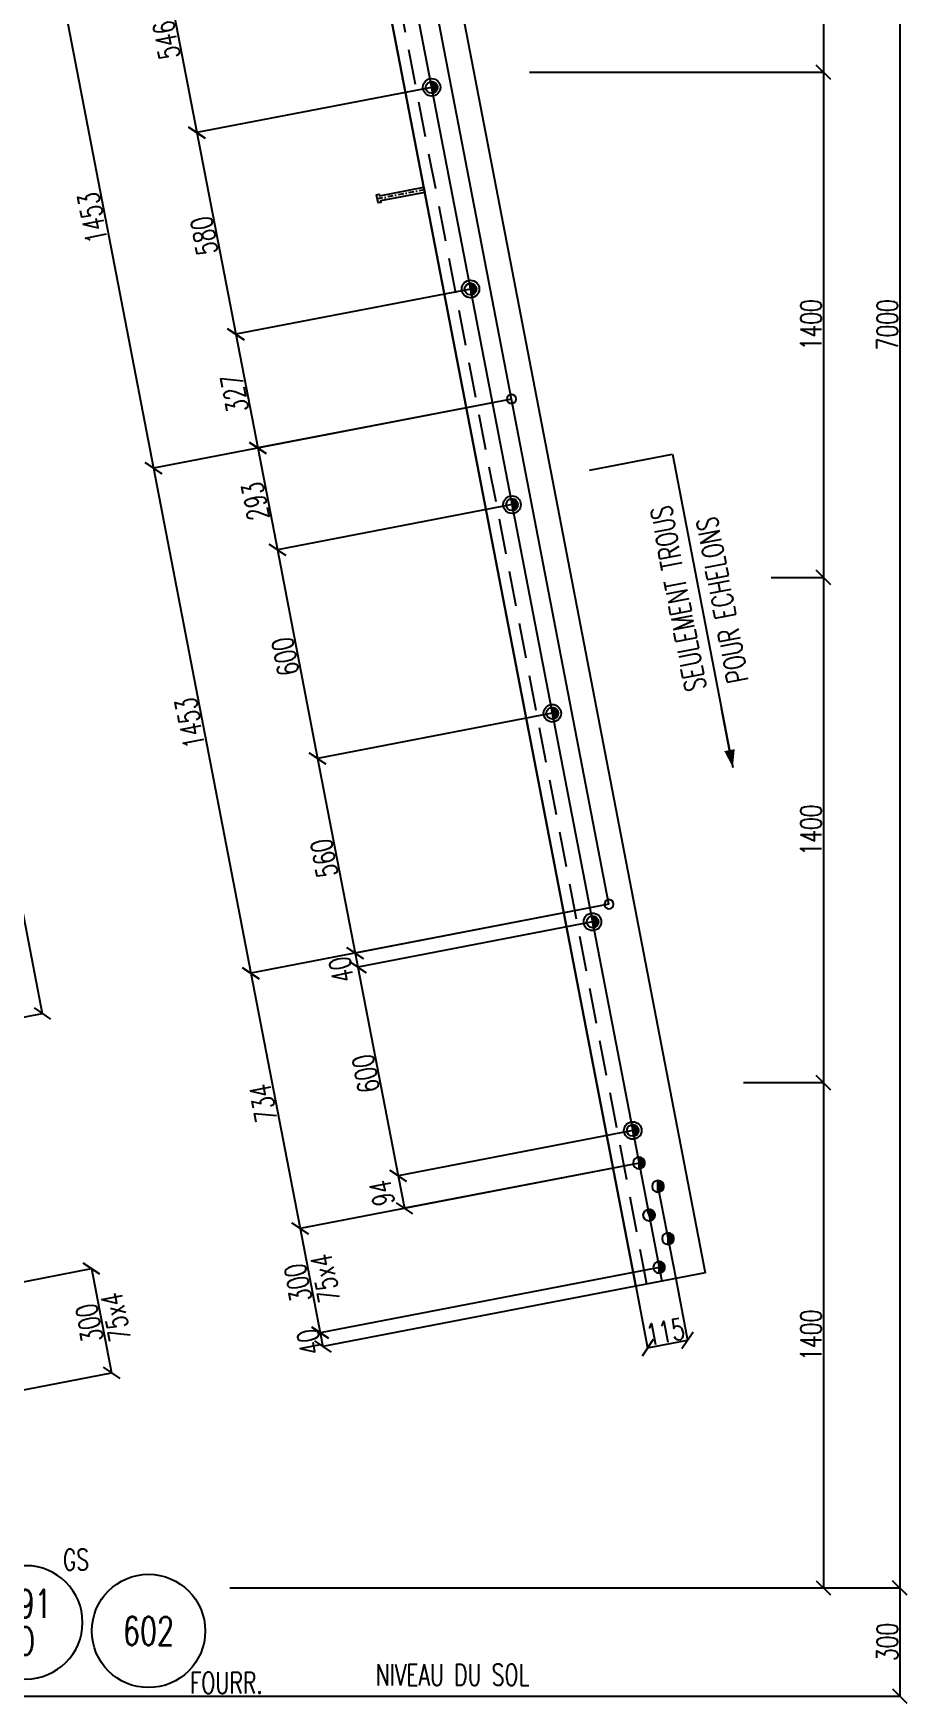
# Model space of a CAD drawing. Extents: x 669586 to 685806, y -4580 to 6900.
# Drawn here: x 679859 to 682326, y -2127 to 2565 of the extents above; entities that cross this region are included whole.
import ezdxf
from ezdxf.enums import TextEntityAlignment as Align

# ---------------------------------------------------------------- set-up
doc = ezdxf.new("R2010")
doc.units = 0
doc.header["$LTSCALE"] = 200
doc.header["$MEASUREMENT"] = 0
doc.linetypes.add('DASHDOT', pattern=[1, 0.5, -0.25, 0, -0.25])
doc.linetypes.add('DASHED', pattern=[0.75, 0.5, -0.25])
doc.layers.get('0').update_dxf_attribs({"linetype": 'CONTINUOUS'})
for name, color, linetype in [('ASSI', 6, 'CONTINUOUS'), ('BOLLINI_1', 7, 'CONTINUOUS'), ('BOLLINI_5', 7, 'CONTINUOUS'), ('Echelon', 1, 'CONTINUOUS'), ('FORI', 2, 'CONTINUOUS'), ('LINEA_ANG', 2, 'CONTINUOUS'), ('LS', 7, 'CONTINUOUS'), ('MZ', 6, 'DASHDOT'), ('QT_MAL', 7, 'CONTINUOUS'), ('QT_MPR', 7, 'CONTINUOUS'), ('QT_MSP', 7, 'CONTINUOUS'), ('TESTI_A_P', 7, 'CONTINUOUS'), ('TRAT-Y', 7, 'DASHED')]:
    doc.layers.add(name, color=color, linetype=linetype)
doc.styles.add('QUOTE', font='ROMANS8.SHX', dxfattribs={"width": 0.7})
doc.styles.add('RQL', font='ROMANS8.SHX', dxfattribs={"width": 0.7})
doc.styles.add('RS', font='ROMANS8.shx', dxfattribs={"width": 0.7})
doc.styles.get("Standard").update_dxf_attribs({"font": 'ROMANS8.SHX', "width": 0.7})
doc.dimstyles.new('TRATTO', dxfattribs={"dimscale": 0, "dimtxt": 60, "dimasz": 40, "dimexe": 0, "dimexo": 0, "dimgap": 5, "dimtad": 1, "dimrnd": 0.5, "dimdsep": 46, "dimtxsty": 'RS', "dimblk1": 'OBLIQUE', "dimblk2": 'OBLIQUE', "dimsah": 1, "dimcen": 0.09, "dimclrd": 2, "dimclre": 2, "dimclrt": 7, "dimadec": 0, "dimazin": 0, "dimtfac": 1, "dimtix": 1, "dimtmove": 2, "dimatfit": 3, "dimfxl": 1, "dimtolj": 1, "dimtzin": 0, "dimarcsym": 0})

# ---------------------------------------------------------------- blocks, each defined once
blk = doc.blocks.new('_OBLIQUE')
at = {"color": 0, "linetype": 'ByBlock'}
blk.add_line((-0.5, -0.5), (0.5, 0.5), dxfattribs=at)
blk = doc.blocks.new('*D20')
at = {"layer": 'LS', "color": 2, "lineweight": -2, "transparency": 16777216}
for p, q in [((680844, 5308.5), (682306.3, 5308.5)), ((682306.3, 5308.5), (682306.3, -1825.4)), ((680414.4, -1825.4), (682306.3, -1825.4))]:
    blk.add_line(p, q, dxfattribs=at)
at = {"layer": 'LS', "color": 2, "lineweight": -2, "transparency": 16777216, "xscale": 40, "yscale": 40, "zscale": 40}
for p, rotation in [((682306.3, 5308.5), 90), ((682306.3, -1825.4), 270)]:
    blk.add_blockref('_OBLIQUE', p, dxfattribs=dict(at, rotation=rotation))
at = {"layer": 'LS', "color": 7, "transparency": 16777216, "insert": (682271.3, 1741.5), "char_height": 60, "attachment_point": 5, "rotation": 90, "style": 'RS'}
blk.add_mtext('\\A1;7000', dxfattribs=at)
blk = doc.blocks.new('*D22')
at = {"layer": 'LS', "color": 2, "lineweight": -2, "transparency": 16777216}
for p, q in [((681014.3, 3881.7), (682090.8, 3881.7)), ((682090.8, 3881.7), (682090.8, 2454.9)), ((681260.8, 2454.9), (682090.8, 2454.9))]:
    blk.add_line(p, q, dxfattribs=at)
at = {"layer": 'LS', "color": 2, "lineweight": -2, "transparency": 16777216, "xscale": 40, "yscale": 40, "zscale": 40}
for p, rotation in [((682090.8, 3881.7), 90), ((682090.8, 2454.9), 270)]:
    blk.add_blockref('_OBLIQUE', p, dxfattribs=dict(at, rotation=rotation))
at = {"layer": 'LS', "color": 7, "transparency": 16777216, "insert": (682055.8, 3168.3), "char_height": 60, "attachment_point": 5, "rotation": 90, "style": 'RS'}
blk.add_mtext('\\A1;1400', dxfattribs=at)
blk = doc.blocks.new('*D23')
at = {"layer": 'LS', "color": 2, "lineweight": -2, "transparency": 16777216}
for p, q in [((681260.8, 2454.9), (682090.8, 2454.9)), ((682090.8, 2454.9), (682090.8, 1028.1)), ((681943.2, 1028.1), (682090.8, 1028.1))]:
    blk.add_line(p, q, dxfattribs=at)
at = {"layer": 'LS', "color": 2, "lineweight": -2, "transparency": 16777216, "xscale": 40, "yscale": 40, "zscale": 40}
for p, rotation in [((682090.8, 2454.9), 90), ((682090.8, 1028.1), 270)]:
    blk.add_blockref('_OBLIQUE', p, dxfattribs=dict(at, rotation=rotation))
at = {"layer": 'LS', "color": 7, "transparency": 16777216, "insert": (682055.8, 1741.5), "char_height": 60, "attachment_point": 5, "rotation": 90, "style": 'RS'}
blk.add_mtext('\\A1;1400', dxfattribs=at)
blk = doc.blocks.new('*D24')
at = {"layer": 'LS', "color": 2, "lineweight": -2, "transparency": 16777216}
for p, q in [((681943.2, 1028.1), (682090.8, 1028.1)), ((682090.8, 1028.1), (682090.8, -398.7)), ((681865.2, -398.7), (682090.8, -398.7))]:
    blk.add_line(p, q, dxfattribs=at)
at = {"layer": 'LS', "color": 2, "lineweight": -2, "transparency": 16777216, "xscale": 40, "yscale": 40, "zscale": 40}
for p, rotation in [((682090.8, 1028.1), 90), ((682090.8, -398.7), 270)]:
    blk.add_blockref('_OBLIQUE', p, dxfattribs=dict(at, rotation=rotation))
at = {"layer": 'LS', "color": 7, "transparency": 16777216, "insert": (682055.8, 314.7), "char_height": 60, "attachment_point": 5, "rotation": 90, "style": 'RS'}
blk.add_mtext('\\A1;1400', dxfattribs=at)
blk = doc.blocks.new('*D25')
at = {"layer": 'LS', "color": 2, "lineweight": -2, "transparency": 16777216}
for p, q in [((681865.2, -398.7), (682090.8, -398.7)), ((682090.8, -398.7), (682090.8, -1825.4)), ((680414.4, -1825.4), (682090.8, -1825.4))]:
    blk.add_line(p, q, dxfattribs=at)
at = {"layer": 'LS', "color": 2, "lineweight": -2, "transparency": 16777216, "xscale": 40, "yscale": 40, "zscale": 40}
for p, rotation in [((682090.8, -398.7), 90), ((682090.8, -1825.4), 270)]:
    blk.add_blockref('_OBLIQUE', p, dxfattribs=dict(at, rotation=rotation))
at = {"layer": 'LS', "color": 7, "transparency": 16777216, "insert": (682055.8, -1112.1), "char_height": 60, "attachment_point": 5, "rotation": 90, "style": 'RS'}
blk.add_mtext('\\A1;1400', dxfattribs=at)
blk = doc.blocks.new('*D26')
at = {"layer": 'LS', "color": 2, "lineweight": -2, "transparency": 16777216}
for p, q in [((680431.5, -1825.4), (682306.3, -1825.4)), ((682306.3, -1825.4), (682306.3, -2131.1)), ((679688.4, -2131.1), (682306.3, -2131.1))]:
    blk.add_line(p, q, dxfattribs=at)
at = {"layer": 'LS', "color": 2, "lineweight": -2, "transparency": 16777216, "xscale": 40, "yscale": 40, "zscale": 40}
for p, rotation in [((682306.3, -1825.4), 90), ((682306.3, -2131.1), 270)]:
    blk.add_blockref('_OBLIQUE', p, dxfattribs=dict(at, rotation=rotation))
at = {"layer": 'LS', "color": 7, "transparency": 16777216, "insert": (682271.3, -1978.3), "char_height": 60, "attachment_point": 5, "rotation": 90, "style": 'RS'}
blk.add_mtext('\\A1;300', dxfattribs=at)
blk = doc.blocks.new('16')
blk.add_circle((0, 0), 1)
blk = doc.blocks.new('20')
at = {"color": 0}
for p, q in [((0, 0.98), (0.02, 1)), ((0, 0.94), (0.06, 1)), ((1, -0.01), (0, 0.99)), ((0, 0.89), (0.1, 0.99)), ((0, 0.85), (0.14, 0.99)), ((0, 0.8), (0.18, 0.98)), ((0, 0.76), (0.22, 0.98)), ((0, 0.71), (0.25, 0.97)), ((0, 0.67), (0.29, 0.96)), ((1, -0.05), (0, 0.95)), ((0, 0.62), (0.32, 0.95)), ((0, 0.58), (0.36, 0.93)), ((0, 0.53), (0.39, 0.92)), ((0, 0.49), (0.42, 0.91)), ((1, -0.09), (0, 0.9)), ((0, 0.44), (0.45, 0.89)), ((0, 0.4), (0.48, 0.88)), ((0.99, -0.13), (0, 0.86)), ((0, 0.35), (0.51, 0.86)), ((0, 0.31), (0.54, 0.84)), ((0, 0.26), (0.56, 0.83)), ((0.99, -0.17), (0, 0.81)), ((0, 0.22), (0.59, 0.81)), ((0, 0.17), (0.61, 0.79)), ((0.98, -0.21), (0, 0.77)), ((0, 0.13), (0.64, 0.77)), ((0, 0.08), (0.66, 0.75)), ((0, 0.04), (0.69, 0.73)), ((0.97, -0.25), (0, 0.72)), ((0, -0.01), (0.71, 0.7)), ((0.96, -0.28), (0, 0.68)), ((0, -0.05), (0.73, 0.68)), ((0, -0.1), (0.75, 0.66)), ((0.95, -0.32), (0, 0.63)), ((0, -0.14), (0.77, 0.63)), ((0, -0.19), (0.79, 0.61)), ((0.94, -0.35), (0, 0.59)), ((0, -0.23), (0.81, 0.58)), ((0, -0.28), (0.83, 0.56)), ((0.92, -0.38), (0, 0.54)), ((0, -0.32), (0.85, 0.53)), ((0.91, -0.41), (0, 0.5)), ((0, -0.36), (0.87, 0.5)), ((0, -0.41), (0.88, 0.47)), ((0.9, -0.44), (0, 0.45)), ((0, -0.45), (0.9, 0.44)), ((0.88, -0.47), (0, 0.41)), ((0, -0.5), (0.91, 0.41)), ((0, -0.54), (0.92, 0.38)), ((0.87, -0.5), (0, 0.36)), ((0, -0.59), (0.94, 0.35)), ((0.85, -0.53), (0, 0.32)), ((0, -0.63), (0.95, 0.31)), ((0, -0.68), (0.96, 0.28)), ((0.83, -0.56), (0, 0.27)), ((0, -0.72), (0.97, 0.25)), ((0.81, -0.58), (0, 0.23)), ((0, -0.77), (0.98, 0.21)), ((0.79, -0.61), (0, 0.18)), ((0, -0.81), (0.99, 0.17)), ((0.77, -0.63), (0, 0.14)), ((0, -0.86), (0.99, 0.13)), ((0.75, -0.66), (0, 0.09)), ((0, -0.9), (1, 0.09)), ((0.73, -0.68), (0, 0.05)), ((0, -0.95), (1, 0.05)), ((0.71, -0.7), (0, 0.01)), ((0, -0.99), (1, 0.01)), ((1, 0.04), (0.04, 1)), ((1, 0.09), (0.09, 1)), ((0.99, 0.14), (0.14, 0.99)), ((0.98, 0.19), (0.19, 0.98)), ((0.97, 0.25), (0.25, 0.97)), ((0.95, 0.31), (0.31, 0.95)), ((0.92, 0.38), (0.38, 0.92)), ((0.88, 0.47), (0.47, 0.88)), ((0.81, 0.59), (0.59, 0.81)), ((0.69, -0.73), (0, -0.04)), ((0.66, -0.75), (0, -0.08)), ((0.64, -0.77), (0, -0.13)), ((0.61, -0.79), (0, -0.17)), ((0.59, -0.81), (0, -0.22)), ((0.56, -0.83), (0, -0.26)), ((0.54, -0.84), (0, -0.31)), ((0.51, -0.86), (0, -0.35)), ((0.48, -0.88), (0, -0.4)), ((0.45, -0.89), (0, -0.44)), ((0.42, -0.91), (0, -0.49)), ((0.39, -0.92), (0, -0.53)), ((0.36, -0.93), (0, -0.58)), ((0.32, -0.95), (0, -0.62)), ((0.29, -0.96), (0, -0.67)), ((0.25, -0.97), (0, -0.71)), ((0.22, -0.98), (0, -0.76)), ((0.18, -0.98), (0, -0.8)), ((0.14, -0.99), (0, -0.85)), ((0.1, -0.99), (0, -0.89)), ((0.04, -1), (1, -0.04)), ((0.09, -1), (1, -0.09)), ((0.14, -0.99), (0.99, -0.14)), ((0.19, -0.98), (0.98, -0.19)), ((0.25, -0.97), (0.97, -0.25)), ((0.31, -0.95), (0.95, -0.31)), ((0.38, -0.92), (0.92, -0.38)), ((0.47, -0.88), (0.88, -0.47)), ((0.59, -0.81), (0.81, -0.59))]:
    blk.add_line(p, q, dxfattribs=at)
blk.add_line((0, 1), (0, -1))
blk.add_circle((0, 0), 1)
blk = doc.blocks.new('ASSE98')
blk.add_line((0, 0), (1, 0))
at = {"color": 7, "style": 'QUOTE', "width": 0.5, "flags": 1}
for tag, p in [('TI', (1.38308, 6.82731)), ('DI_S', (1.38308, 6.42178)), ('D_S', (1.38308, 6.02092)), ('E_S', (1.38308, 5.68065)), ('NFORI', (1.36454, 5.29792)), ('ALAR', (1.36349, 4.93246)), ('FAM', (1.3775, 4.54645)), ('ALA', (1.38308, 4.19257)), ('DISP2', (1.38308, 3.84971)), ('DISP1', (1.38308, 3.50686)), ('PINZAF', (1.38308, 3.164)), ('PINZAI', (1.38308, 2.82114)), ('TRP', (1.38308, 2.47829)), ('NP', (1.38308, 2.13543)), ('SV', (1.38308, 1.79257)), ('PESO', (1.38308, 1.44971)), ('QUA', (1.38308, 1.10686)), ('LUN', (1.38308, 0.764)), ('PROF', (1.38308, 0.42114)), ('POS', (1.38308, 0.07829))]:
    blk.add_attdef(tag, p, '', height=0.2, dxfattribs=at)
at = {"color": 7, "flags": 1}
for tag, p in [('LAV1', (3.07431, 6.82847)), ('LAV2', (3.07431, 6.49513)), ('LAV3', (3.07431, 6.1618)), ('LAV4', (3.07431, 5.82847)), ('LAV5', (3.07431, 5.49513)), ('LAV6', (3.07431, 5.1618)), ('LAV7', (3.07431, 4.82847)), ('LAV8', (3.07431, 4.49513)), ('LAV9', (3.07431, 4.1618)), ('LAV10', (3.07431, 3.82847))]:
    blk.add_attdef(tag, p, '', height=0.2, dxfattribs=at)
blk = doc.blocks.new('P20')
at = {"color": 0}
for p, q in [((0, 0.98), (0.02, 1)), ((0, 0.94), (0.06, 1)), ((1, -0.01), (0, 0.99)), ((0, 0.89), (0.1, 0.99)), ((0, 0.85), (0.14, 0.99)), ((0, 0.8), (0.18, 0.98)), ((0, 0.76), (0.22, 0.98)), ((0, 0.71), (0.25, 0.97)), ((0, 0.67), (0.29, 0.96)), ((1, -0.05), (0, 0.95)), ((0, 0.62), (0.32, 0.95)), ((0, 0.58), (0.36, 0.93)), ((0, 0.53), (0.39, 0.92)), ((0, 0.49), (0.42, 0.91)), ((1, -0.09), (0, 0.9)), ((0, 0.44), (0.45, 0.89)), ((0, 0.4), (0.48, 0.88)), ((0.99, -0.13), (0, 0.86)), ((0, 0.35), (0.51, 0.86)), ((0, 0.31), (0.54, 0.84)), ((0, 0.26), (0.56, 0.83)), ((0.99, -0.17), (0, 0.81)), ((0, 0.22), (0.59, 0.81)), ((0, 0.17), (0.61, 0.79)), ((0.98, -0.21), (0, 0.77)), ((0, 0.13), (0.64, 0.77)), ((0, 0.08), (0.66, 0.75)), ((0, 0.04), (0.69, 0.73)), ((0.97, -0.25), (0, 0.72)), ((0, -0.01), (0.71, 0.7)), ((0.96, -0.28), (0, 0.68)), ((0, -0.05), (0.73, 0.68)), ((0, -0.1), (0.75, 0.66)), ((0.95, -0.32), (0, 0.63)), ((0, -0.14), (0.77, 0.63)), ((0, -0.19), (0.79, 0.61)), ((0.94, -0.35), (0, 0.59)), ((0, -0.23), (0.81, 0.58)), ((0, -0.28), (0.83, 0.56)), ((0.92, -0.38), (0, 0.54)), ((0, -0.32), (0.85, 0.53)), ((0.91, -0.41), (0, 0.5)), ((0, -0.36), (0.87, 0.5)), ((0, -0.41), (0.88, 0.47)), ((0.9, -0.44), (0, 0.45)), ((0, -0.45), (0.9, 0.44)), ((0.88, -0.47), (0, 0.41)), ((0, -0.5), (0.91, 0.41)), ((0, -0.54), (0.92, 0.38)), ((0.87, -0.5), (0, 0.36)), ((0, -0.59), (0.94, 0.35)), ((0.85, -0.53), (0, 0.32)), ((0, -0.63), (0.95, 0.31)), ((0, -0.68), (0.96, 0.28)), ((0.83, -0.56), (0, 0.27)), ((0, -0.72), (0.97, 0.25)), ((0.81, -0.58), (0, 0.23)), ((0, -0.77), (0.98, 0.21)), ((0.79, -0.61), (0, 0.18)), ((0, -0.81), (0.99, 0.17)), ((0.77, -0.63), (0, 0.14)), ((0, -0.86), (0.99, 0.13)), ((0.75, -0.66), (0, 0.09)), ((0, -0.9), (1, 0.09)), ((0.73, -0.68), (0, 0.05)), ((0, -0.95), (1, 0.05)), ((0.71, -0.7), (0, 0.01)), ((0, -0.99), (1, 0.01)), ((1, 0.04), (0.04, 1)), ((1, 0.09), (0.09, 1)), ((0.99, 0.14), (0.14, 0.99)), ((0.98, 0.19), (0.19, 0.98)), ((0.97, 0.25), (0.25, 0.97)), ((0.95, 0.31), (0.31, 0.95)), ((0.92, 0.38), (0.38, 0.92)), ((0.88, 0.47), (0.47, 0.88)), ((0.81, 0.59), (0.59, 0.81)), ((0.69, -0.73), (0, -0.04)), ((0.66, -0.75), (0, -0.08)), ((0.64, -0.77), (0, -0.13)), ((0.61, -0.79), (0, -0.17)), ((0.59, -0.81), (0, -0.22)), ((0.56, -0.83), (0, -0.26)), ((0.54, -0.84), (0, -0.31)), ((0.51, -0.86), (0, -0.35)), ((0.48, -0.88), (0, -0.4)), ((0.45, -0.89), (0, -0.44)), ((0.42, -0.91), (0, -0.49)), ((0.39, -0.92), (0, -0.53)), ((0.36, -0.93), (0, -0.58)), ((0.32, -0.95), (0, -0.62)), ((0.29, -0.96), (0, -0.67)), ((0.25, -0.97), (0, -0.71)), ((0.22, -0.98), (0, -0.76)), ((0.18, -0.98), (0, -0.8)), ((0.14, -0.99), (0, -0.85)), ((0.1, -0.99), (0, -0.89)), ((0.04, -1), (1, -0.04)), ((0.09, -1), (1, -0.09)), ((0.14, -0.99), (0.99, -0.14)), ((0.19, -0.98), (0.98, -0.19)), ((0.25, -0.97), (0.97, -0.25)), ((0.31, -0.95), (0.95, -0.31)), ((0.38, -0.92), (0.92, -0.38)), ((0.47, -0.88), (0.88, -0.47)), ((0.59, -0.81), (0.81, -0.59))]:
    blk.add_line(p, q, dxfattribs=at)
for radius in [1.5, 1]:
    blk.add_circle((0, 0), radius)
blk = doc.blocks.new('*D45')
at = {"layer": 'LS', "color": 2, "lineweight": -2, "transparency": 16777216}
for p, q in [((681560.8, -973.8), (681594.4, -1147.7)), ((681673.7, -952), (681707.3, -1125.9)), ((681594.4, -1147.7), (681707.3, -1125.9))]:
    blk.add_line(p, q, dxfattribs=at)
at = {"layer": 'LS', "color": 2, "lineweight": -2, "transparency": 16777216, "xscale": 40, "yscale": 40, "zscale": 40}
for p, rotation in [((681594.4, -1147.7), 190.915432614), ((681707.3, -1125.9), 10.91543261400001)]:
    blk.add_blockref('_OBLIQUE', p, dxfattribs=dict(at, rotation=rotation))
at = {"layer": 'LS', "color": 7, "transparency": 16777216, "insert": (681644.2, -1102.4), "char_height": 60, "attachment_point": 5, "rotation": 10.9154, "style": 'RS'}
blk.add_mtext('\\A1;115', dxfattribs=at)
blk = doc.blocks.new('A$C6E393FD9')
at = {"layer": 'Echelon', "color": 3}
blk.add_lwpolyline([(2.5, 0), (0, 19.8), (168.6, 41.4), (167.9, 47.2), (177.8, 48.5), (181.8, 17.1), (171.9, 15.8), (171.2, 21.6), (2.5, 0)], close=True, dxfattribs=at)
at = {"layer": 'MZ', "ltscale": 0.2}
blk.add_line((1.3, 9.9), (179.8, 32.8), dxfattribs=at)
blk = doc.blocks.new('QUOTF')
at = {"layer": 'LS', "color": 2}
blk.add_line((7.5, 0), (25.5, 0), dxfattribs=at)
blk.add_solid([(7.5, 2.25), (0, 0), (7.5, -2.25)], dxfattribs=at)
blk = doc.blocks.new('*D63')
at = {"layer": 'QT_MPR', "color": 2, "lineweight": -2, "transparency": 16777216}
for p, q in [((679066.2, -1108.7), (680023.6, -924)), ((680023.6, -924), (680080.4, -1218.6)), ((679123, -1403.2), (680080.4, -1218.6))]:
    blk.add_line(p, q, dxfattribs=at)
at = {"layer": 'QT_MPR', "color": 2, "lineweight": -2, "transparency": 16777216, "xscale": 40, "yscale": 40, "zscale": 40}
for p, rotation in [((680023.6, -924), 100.9154326102442), ((680080.4, -1218.6), 280.9154326102442)]:
    blk.add_blockref('_OBLIQUE', p, dxfattribs=dict(at, rotation=rotation))
at = {"layer": 'QT_MPR', "color": 7, "transparency": 16777216, "insert": (680092.5, -1061), "char_height": 60, "attachment_point": 5, "rotation": 100.9154, "style": 'RS'}
blk.add_mtext('\\A1;75x4', dxfattribs=at)
blk = doc.blocks.new('*D64')
at = {"layer": 'QT_MPR', "color": 2, "lineweight": -2, "transparency": 16777216}
for p, q in [((679066.2, -1108.7), (680023.6, -924)), ((680023.6, -924), (680080.4, -1218.6)), ((679123, -1403.2), (680080.4, -1218.6))]:
    blk.add_line(p, q, dxfattribs=at)
at = {"layer": 'QT_MPR', "color": 2, "lineweight": -2, "transparency": 16777216, "xscale": 40, "yscale": 40, "zscale": 40}
for p, rotation in [((680023.6, -924), 100.9154326102442), ((680080.4, -1218.6), 280.9154326102442)]:
    blk.add_blockref('_OBLIQUE', p, dxfattribs=dict(at, rotation=rotation))
at = {"layer": 'QT_MPR', "color": 7, "transparency": 16777216, "insert": (680017.6, -1077.9), "char_height": 60, "attachment_point": 5, "rotation": 100.9154, "style": 'RS'}
blk.add_mtext('\\A1;300', dxfattribs=at)
blk = doc.blocks.new('*D93')
at = {"layer": 'QT_MPR', "color": 2, "lineweight": -2, "transparency": 16777216}
for p, q in [((680934.9, 2958.6), (679923.5, 2763.6)), ((679923.5, 2763.6), (680198.6, 1336.8)), ((681210, 1531.8), (680198.6, 1336.8))]:
    blk.add_line(p, q, dxfattribs=at)
at = {"layer": 'QT_MPR', "color": 2, "lineweight": -2, "transparency": 16777216, "xscale": 40, "yscale": 40, "zscale": 40}
for p, rotation in [((679923.5, 2763.6), 100.9154326102493), ((680198.6, 1336.8), 280.9154326102493)]:
    blk.add_blockref('_OBLIQUE', p, dxfattribs=dict(at, rotation=rotation))
at = {"layer": 'QT_MPR', "color": 7, "transparency": 16777216, "insert": (680026.7, 2043.5), "char_height": 60, "attachment_point": 5, "rotation": 100.9154, "style": 'RS'}
blk.add_mtext('\\A1;1453', dxfattribs=at)
blk = doc.blocks.new('*D94')
at = {"layer": 'QT_MPR', "color": 2, "lineweight": -2, "transparency": 16777216}
for p, q in [((681210, 1531.8), (680198.6, 1336.8)), ((680198.6, 1336.8), (680473.8, -90)), ((681485.2, 105), (680473.8, -90))]:
    blk.add_line(p, q, dxfattribs=at)
at = {"layer": 'QT_MPR', "color": 2, "lineweight": -2, "transparency": 16777216, "xscale": 40, "yscale": 40, "zscale": 40}
for p, rotation in [((680198.6, 1336.8), 100.9154326102493), ((680473.8, -90), 280.9154326102493)]:
    blk.add_blockref('_OBLIQUE', p, dxfattribs=dict(at, rotation=rotation))
at = {"layer": 'QT_MPR', "color": 7, "transparency": 16777216, "insert": (680301.9, 616.8), "char_height": 60, "attachment_point": 5, "rotation": 100.9154, "style": 'RS'}
blk.add_mtext('\\A1;1453', dxfattribs=at)
blk = doc.blocks.new('*D95')
at = {"layer": 'QT_MPR', "color": 2, "lineweight": -2, "transparency": 16777216}
for p, q in [((681485.2, 105), (680473.8, -90)), ((680473.8, -90), (680612.7, -810.4)), ((681570.1, -625.8), (680612.7, -810.4))]:
    blk.add_line(p, q, dxfattribs=at)
at = {"layer": 'QT_MPR', "color": 2, "lineweight": -2, "transparency": 16777216, "xscale": 40, "yscale": 40, "zscale": 40}
for p, rotation in [((680473.8, -90), 100.9154326102493), ((680612.7, -810.4), 280.9154326102493)]:
    blk.add_blockref('_OBLIQUE', p, dxfattribs=dict(at, rotation=rotation))
at = {"layer": 'QT_MPR', "color": 7, "transparency": 16777216, "insert": (680508.9, -456.8), "char_height": 60, "attachment_point": 5, "rotation": 100.9154, "style": 'RS'}
blk.add_mtext('\\A1;734', dxfattribs=at)
blk = doc.blocks.new('*D96')
at = {"layer": 'QT_MPR', "color": 2, "lineweight": -2, "transparency": 16777216}
for p, q in [((681570.1, -625.8), (680612.7, -810.4)), ((680612.7, -810.4), (680669.5, -1105)), ((681626.9, -920.4), (680669.5, -1105))]:
    blk.add_line(p, q, dxfattribs=at)
at = {"layer": 'QT_MPR', "color": 2, "lineweight": -2, "transparency": 16777216, "xscale": 40, "yscale": 40, "zscale": 40}
for p, rotation in [((680612.7, -810.4), 100.9154326102493), ((680669.5, -1105), 280.9154326102493)]:
    blk.add_blockref('_OBLIQUE', p, dxfattribs=dict(at, rotation=rotation))
at = {"layer": 'QT_MPR', "color": 7, "transparency": 16777216, "insert": (680684.1, -951.7), "char_height": 60, "attachment_point": 5, "rotation": 100.9154, "style": 'RS'}
blk.add_mtext('\\A1;75x4', dxfattribs=at)
blk = doc.blocks.new('*D97')
at = {"layer": 'QT_MPR', "color": 2, "lineweight": -2, "transparency": 16777216}
for p, q in [((681570.1, -625.8), (680612.7, -810.4)), ((680612.7, -810.4), (680669.5, -1105)), ((681626.9, -920.4), (680669.5, -1105))]:
    blk.add_line(p, q, dxfattribs=at)
at = {"layer": 'QT_MPR', "color": 2, "lineweight": -2, "transparency": 16777216, "xscale": 40, "yscale": 40, "zscale": 40}
for p, rotation in [((680612.7, -810.4), 100.9154326102493), ((680669.5, -1105), 280.9154326102493)]:
    blk.add_blockref('_OBLIQUE', p, dxfattribs=dict(at, rotation=rotation))
at = {"layer": 'QT_MPR', "color": 7, "transparency": 16777216, "insert": (680606.8, -964.3), "char_height": 60, "attachment_point": 5, "rotation": 100.9154, "style": 'RS'}
blk.add_mtext('\\A1;300', dxfattribs=at)
blk = doc.blocks.new('*D98')
at = {"layer": 'QT_MPR', "color": 2, "lineweight": -2, "transparency": 16777216}
for p, q in [((681626.9, -920.4), (680669.5, -1105)), ((681560.8, -973.8), (680677.1, -1144.2)), ((680669.5, -1105), (680677.1, -1144.2))]:
    blk.add_line(p, q, dxfattribs=at)
at = {"layer": 'QT_MPR', "color": 2, "lineweight": -2, "transparency": 16777216, "xscale": 40, "yscale": 40, "zscale": 40}
for p, rotation in [((680669.5, -1105), 100.9154326102493), ((680677.1, -1144.2), 280.9154326102493)]:
    blk.add_blockref('_OBLIQUE', p, dxfattribs=dict(at, rotation=rotation))
at = {"layer": 'QT_MPR', "color": 7, "transparency": 16777216, "insert": (680639, -1131.2), "char_height": 60, "attachment_point": 5, "rotation": 100.9154, "style": 'RS'}
blk.add_mtext('\\A1;40', dxfattribs=at)
blk = doc.blocks.new('*D108')
at = {"layer": 'QT_MSP', "color": 2, "lineweight": -2, "transparency": 16777216}
for p, q in [((680934.9, 2958.6), (680218.1, 2820.4)), ((680218.1, 2820.4), (680321.5, 2284.1)), ((680984.3, 2411.9), (680321.5, 2284.1))]:
    blk.add_line(p, q, dxfattribs=at)
at = {"layer": 'QT_MSP', "color": 2, "lineweight": -2, "transparency": 16777216, "xscale": 40, "yscale": 40, "zscale": 40}
for p, rotation in [((680218.1, 2820.4), 100.9154326102493), ((680321.5, 2284.1), 280.9154326102493)]:
    blk.add_blockref('_OBLIQUE', p, dxfattribs=dict(at, rotation=rotation))
at = {"layer": 'QT_MSP', "color": 7, "transparency": 16777216, "insert": (680235.4, 2545.6), "char_height": 60, "attachment_point": 5, "rotation": 100.9154, "style": 'RS'}
blk.add_mtext('\\A1;546', dxfattribs=at)
blk = doc.blocks.new('*D109')
at = {"layer": 'QT_MSP', "color": 2, "lineweight": -2, "transparency": 16777216}
for p, q in [((680984.3, 2411.9), (680321.5, 2284.1)), ((680321.5, 2284.1), (680431.3, 1714.6)), ((681094.1, 1842.4), (680431.3, 1714.6))]:
    blk.add_line(p, q, dxfattribs=at)
at = {"layer": 'QT_MSP', "color": 2, "lineweight": -2, "transparency": 16777216, "xscale": 40, "yscale": 40, "zscale": 40}
for p, rotation in [((680321.5, 2284.1), 100.9154326102493), ((680431.3, 1714.6), 280.9154326102493)]:
    blk.add_blockref('_OBLIQUE', p, dxfattribs=dict(at, rotation=rotation))
at = {"layer": 'QT_MSP', "color": 7, "transparency": 16777216, "insert": (680342, 1992.7), "char_height": 60, "attachment_point": 5, "rotation": 100.9154, "style": 'RS'}
blk.add_mtext('\\A1;580', dxfattribs=at)
blk = doc.blocks.new('*D110')
at = {"layer": 'QT_MSP', "color": 2, "lineweight": -2, "transparency": 16777216}
for p, q in [((681094.1, 1842.4), (680431.3, 1714.6)), ((680431.3, 1714.6), (680493.2, 1393.6)), ((681210, 1531.8), (680493.2, 1393.6))]:
    blk.add_line(p, q, dxfattribs=at)
at = {"layer": 'QT_MSP', "color": 2, "lineweight": -2, "transparency": 16777216, "xscale": 40, "yscale": 40, "zscale": 40}
for p, rotation in [((680431.3, 1714.6), 100.9154326102493), ((680493.2, 1393.6), 280.9154326102493)]:
    blk.add_blockref('_OBLIQUE', p, dxfattribs=dict(at, rotation=rotation))
at = {"layer": 'QT_MSP', "color": 7, "transparency": 16777216, "insert": (680427.9, 1547.4), "char_height": 60, "attachment_point": 5, "rotation": 100.9154, "style": 'RS'}
blk.add_mtext('\\A1;327', dxfattribs=at)
blk = doc.blocks.new('*D111')
at = {"layer": 'QT_MSP', "color": 2, "lineweight": -2, "transparency": 16777216}
for p, q in [((681210, 1531.8), (680493.2, 1393.6)), ((680493.2, 1393.6), (680548.7, 1105.8)), ((681211.5, 1233.6), (680548.7, 1105.8))]:
    blk.add_line(p, q, dxfattribs=at)
at = {"layer": 'QT_MSP', "color": 2, "lineweight": -2, "transparency": 16777216, "xscale": 40, "yscale": 40, "zscale": 40}
for p, rotation in [((680493.2, 1393.6), 100.9154326102493), ((680548.7, 1105.8), 280.9154326102493)]:
    blk.add_blockref('_OBLIQUE', p, dxfattribs=dict(at, rotation=rotation))
at = {"layer": 'QT_MSP', "color": 7, "transparency": 16777216, "insert": (680486.6, 1243.1), "char_height": 60, "attachment_point": 5, "rotation": 100.9154, "style": 'RS'}
blk.add_mtext('\\A1;293', dxfattribs=at)
blk = doc.blocks.new('*D112')
at = {"layer": 'QT_MSP', "color": 2, "lineweight": -2, "transparency": 16777216}
for p, q in [((681211.5, 1233.6), (680548.7, 1105.8)), ((680548.7, 1105.8), (680662.3, 516.6)), ((681325.1, 644.5), (680662.3, 516.6))]:
    blk.add_line(p, q, dxfattribs=at)
at = {"layer": 'QT_MSP', "color": 2, "lineweight": -2, "transparency": 16777216, "xscale": 40, "yscale": 40, "zscale": 40}
for p, rotation in [((680548.7, 1105.8), 100.9154326102493), ((680662.3, 516.6), 280.9154326102493)]:
    blk.add_blockref('_OBLIQUE', p, dxfattribs=dict(at, rotation=rotation))
at = {"layer": 'QT_MSP', "color": 7, "transparency": 16777216, "insert": (680571.2, 804.6), "char_height": 60, "attachment_point": 5, "rotation": 100.9154, "style": 'RS'}
blk.add_mtext('\\A1;600', dxfattribs=at)
blk = doc.blocks.new('*D113')
at = {"layer": 'QT_MSP', "color": 2, "lineweight": -2, "transparency": 16777216}
for p, q in [((681325.1, 644.5), (680662.3, 516.6)), ((680662.3, 516.6), (680768.4, -33.2)), ((681485.2, 105), (680768.4, -33.2))]:
    blk.add_line(p, q, dxfattribs=at)
at = {"layer": 'QT_MSP', "color": 2, "lineweight": -2, "transparency": 16777216, "xscale": 40, "yscale": 40, "zscale": 40}
for p, rotation in [((680662.3, 516.6), 100.9154326102493), ((680768.4, -33.2), 280.9154326102493)]:
    blk.add_blockref('_OBLIQUE', p, dxfattribs=dict(at, rotation=rotation))
at = {"layer": 'QT_MSP', "color": 7, "transparency": 16777216, "insert": (680681, 235.1), "char_height": 60, "attachment_point": 5, "rotation": 100.9154, "style": 'RS'}
blk.add_mtext('\\A1;560', dxfattribs=at)
blk = doc.blocks.new('*D114')
at = {"layer": 'QT_MSP', "color": 2, "lineweight": -2, "transparency": 16777216}
for p, q in [((681485.2, 105), (680768.4, -33.2)), ((681438.7, 55.3), (680775.9, -72.5)), ((680768.4, -33.2), (680775.9, -72.5))]:
    blk.add_line(p, q, dxfattribs=at)
at = {"layer": 'QT_MSP', "color": 2, "lineweight": -2, "transparency": 16777216, "xscale": 40, "yscale": 40, "zscale": 40}
for p, rotation in [((680768.4, -33.2), 100.9154326102493), ((680775.9, -72.5), 280.9154326102493)]:
    blk.add_blockref('_OBLIQUE', p, dxfattribs=dict(at, rotation=rotation))
at = {"layer": 'QT_MSP', "color": 7, "transparency": 16777216, "insert": (680729.3, -79.6), "char_height": 60, "attachment_point": 5, "rotation": 100.9154, "style": 'RS'}
blk.add_mtext('\\A1;40', dxfattribs=at)
blk = doc.blocks.new('*D115')
at = {"layer": 'QT_MSP', "color": 2, "lineweight": -2, "transparency": 16777216}
for p, q in [((681438.7, 55.3), (680775.9, -72.5)), ((680775.9, -72.5), (680889.6, -661.7)), ((681552.4, -533.8), (680889.6, -661.7))]:
    blk.add_line(p, q, dxfattribs=at)
at = {"layer": 'QT_MSP', "color": 2, "lineweight": -2, "transparency": 16777216, "xscale": 40, "yscale": 40, "zscale": 40}
for p, rotation in [((680775.9, -72.5), 100.9154326102493), ((680889.6, -661.7), 280.9154326102493)]:
    blk.add_blockref('_OBLIQUE', p, dxfattribs=dict(at, rotation=rotation))
at = {"layer": 'QT_MSP', "color": 7, "transparency": 16777216, "insert": (680798.4, -373.7), "char_height": 60, "attachment_point": 5, "rotation": 100.9154, "style": 'RS'}
blk.add_mtext('\\A1;600', dxfattribs=at)
blk = doc.blocks.new('*D116')
at = {"layer": 'QT_MSP', "color": 2, "lineweight": -2, "transparency": 16777216}
for p, q in [((681552.4, -533.8), (680889.6, -661.7)), ((681570.1, -625.8), (680907.3, -753.6)), ((680889.6, -661.7), (680907.3, -753.6))]:
    blk.add_line(p, q, dxfattribs=at)
at = {"layer": 'QT_MSP', "color": 2, "lineweight": -2, "transparency": 16777216, "xscale": 40, "yscale": 40, "zscale": 40}
for p, rotation in [((680889.6, -661.7), 100.9154326102493), ((680907.3, -753.6), 280.9154326102493)]:
    blk.add_blockref('_OBLIQUE', p, dxfattribs=dict(at, rotation=rotation))
at = {"layer": 'QT_MSP', "color": 7, "transparency": 16777216, "insert": (680844.1, -710.6), "char_height": 60, "attachment_point": 5, "rotation": 100.9154, "style": 'RS'}
blk.add_mtext('\\A1;94', dxfattribs=at)
blk = doc.blocks.new('*D119')
at = {"layer": 'QT_MPR', "color": 2, "lineweight": -2, "transparency": 16777216}
for p, q in [((678598.1, 1028.1), (679609.5, 1223.2)), ((679609.5, 1223.2), (679884.7, -203.6)), ((678873.3, -398.7), (679884.7, -203.6))]:
    blk.add_line(p, q, dxfattribs=at)
at = {"layer": 'QT_MPR', "color": 2, "lineweight": -2, "transparency": 16777216, "xscale": 40, "yscale": 40, "zscale": 40}
for p, rotation in [((679609.5, 1223.2), 100.9154326102493), ((679884.7, -203.6), 280.9154326102493)]:
    blk.add_blockref('_OBLIQUE', p, dxfattribs=dict(at, rotation=rotation))
at = {"layer": 'QT_MPR', "color": 7, "transparency": 16777216, "insert": (679702, 497.9), "char_height": 60, "attachment_point": 5, "rotation": 100.9154, "style": 'RS'}
blk.add_mtext('\\A1;1453', dxfattribs=at)
blk = doc.blocks.new('xxx')
blk.add_circle((0, 0), 8)
at = {"color": 3, "style": 'RQL', "width": 0.7}
blk.add_attdef('POS', text='', height=4, dxfattribs=at).set_placement((0, 0), align=Align.MIDDLE)
at = {"color": 3, "style": 'RQL', "width": 0.7, "flags": 1}
blk.add_attdef('POS1', (-0.39, -5.42), '', height=2, dxfattribs=at)
at = {"style": 'RQL', "width": 0.7, "flags": 1}
blk.add_attdef('TIPO', (-0.39, -8.66), '', height=2, dxfattribs=at)
blk = doc.blocks.new('YYY')
blk.add_circle((0, 0), 8)
at = {"color": 3, "style": 'RQL', "width": 0.7}
for tag, p in [('POS3', (0, 0.65)), ('POS2', (0, -4.63))]:
    blk.add_attdef(tag, text='', height=4, dxfattribs=at).set_placement(p, align=Align.CENTER)
at = {"style": 'RQL', "width": 0.7, "flags": 1}
blk.add_attdef('TIPO', text='', height=3, dxfattribs=at).set_placement((0, 0), align=Align.MIDDLE_CENTER)

msp = doc.modelspace()

# ---------------------------------------------------------------- linework, layer by layer
at = {"layer": 'LINEA_ANG'}
for p, q in [((680331.353, 6457.664), (681757.233, -936.101)), ((681560.851, -973.973), (680134.971, 6419.792)), ((681757.233, -936.101), (681560.851, -973.973))]:
    msp.add_line(p, q, dxfattribs=at)
at = {"layer": 'LS', "color": 6}
for p, q in [((680208.624, 6433.996), (681634.504, -959.769)), ((681485.161, 105.033), (680406.907, 5696.22)), ((681623.574, -691.851), (681673.781, -952.195))]:
    msp.add_line(p, q, dxfattribs=at)
at = {"layer": 'LS', "color": 2}
for p, q in [((681429.962, 1330.549), (681664.551, 1375.789)), ((681664.551, 1375.789), (681835.157, 491.127))]:
    msp.add_line(p, q, dxfattribs=at)
at = {"layer": 'TRAT-Y'}
msp.add_line((681592.272, -967.914), (680166.392, 6425.852), dxfattribs=at)

# ---------------------------------------------------------------- block references
at = {"layer": 'ASSI', "xscale": 7529.999999999999, "rotation": 280.9154326102493}
msp.add_blockref('ASSE98', (680134.939, 6419.961), dxfattribs=at)
at = {"layer": 'BOLLINI_1', "xscale": 19.9979999500073, "yscale": 19.9979999500073, "zscale": 19.9979999500073}
msp.add_blockref('xxx', (680184.678, -1947.337), dxfattribs=at).add_auto_attribs({'POS': '602'})
at = {"layer": 'BOLLINI_5'}
ref = msp.add_blockref('YYY', (679838.483, -1922.967), dxfattribs=dict(at, xscale=-19.99970832477619, yscale=19.99970832471798, zscale=19.99970832474173))
ref.add_attrib('POS3', '691', dxfattribs={"layer": '0', "color": 3, "height": 79.9988, "style": 'RQL', "width": 0.7}).set_placement((679838.483, -1910.027), align=Align.CENTER)
ref.add_attrib('POS2', 'D', dxfattribs={"layer": '0', "color": 3, "height": 79.999, "style": 'RQL', "width": 0.7}).set_placement((679838.483, -2015.574), align=Align.CENTER)
at = {"layer": 'FORI'}
for name, p, xscale, yscale, zscale, rotation in [('P20', (680984.283, 2411.889), 16.5, 16.5, 16.5, 7.543052222774039), ('P20', (681094.112, 1842.383), 16.5, 16.5, 16.5, 7.543052222774039), ('16', (681210.008, 1531.816), -13, 13, 13, 21.8308652204935), ('P20', (681211.515, 1233.6), 16.5, 16.5, 16.5, 7.543052222774039), ('P20', (681325.131, 644.455), 16.5, 16.5, 16.5, 7.543052222774039), ('16', (681485.161, 105.033), -13, 13, 13, 21.8308652204935), ('P20', (681438.747, 55.31), 16.5, 16.5, 16.5, 7.543052222774039), ('P20', (681552.363, -533.834), 16.5, 16.5, 16.5, 7.543052222774039), ('20', (681570.095, -625.783), -16.5, 16.5, 16.5, 180.0000000000086), ('20', (681623.574, -691.851), -16.5, 16.5, 16.5, 180.0000000000086), ('20', (681598.499, -773.069), 16.5, 16.5, 16.5, 21.8308652204935), ('20', (681651.978, -839.138), -16.5, 16.5, 16.5, 180.0000000000086), ('20', (681626.903, -920.355), -16.5, 16.5, 16.5, 180.0000000000086)]:
    msp.add_blockref(name, p, dxfattribs=dict(at, xscale=xscale, yscale=yscale, zscale=zscale, rotation=rotation))
at = {"layer": 'LS', "color": 6, "xscale": 0.75, "yscale": 0.75, "zscale": 0.75, "rotation": 183.6182233075684}
msp.add_blockref('A$C6E393FD9', (680964.132, 2130.236), dxfattribs=at)
at = {"layer": 'QT_MAL', "color": 2, "xscale": 6.666666666666665, "yscale": 6.666666666666665, "zscale": 6.666666666666665, "rotation": 100.9154326102808}
msp.add_blockref('QUOTF', (681835.157, 491.127), dxfattribs=at)

# ---------------------------------------------------------------- texts
at = {"layer": 'LS', "color": 7, "style": 'RS', "width": 0.7}
msp.add_text('NIVEAU DU SOL', height=60, dxfattribs=at).set_placement((680826.42, -2101.225))
at = {"layer": 'QT_MPR', "color": 7, "style": 'RS', "width": 0.7}
for s, p in [('SEULEMENT TROUS', (681760.89, 713.594)), ('POUR ECHELONS', (681879.84, 736.533))]:
    msp.add_text(s, height=60, rotation=100.915433, dxfattribs=at).set_placement(p)
at = {"layer": 'TESTI_A_P', "style": 'RS', "width": 0.7}
for s, p in [('GS', (679942.746, -1775.923)), ('FOURR.', (680301.641, -2123.847))]:
    msp.add_text(s, height=60, dxfattribs=at).set_placement(p)

# ---------------------------------------------------------------- dimensions: what is measured, and where the dimension line sits
at = {"layer": 'LS'}
for base, p1, p2, picture, middle in [((682306.285, -1825.447), (680844.001, 5308.467), (680414.384, -1825.447), '*D20', (682271.285, 1741.51)), ((682090.848, 2454.901), (681014.259, 3881.684), (681260.794, 2454.901), '*D22', (682055.848, 3168.293)), ((682090.848, 1028.119), (681260.794, 2454.901), (681943.168, 1028.119), '*D23', (682055.848, 1741.51)), ((682090.848, -398.664), (681943.168, 1028.119), (681865.16, -398.664), '*D24', (682055.848, 314.727)), ((682090.848, -1825.447), (681865.16, -398.664), (680414.384, -1825.447), '*D25', (682055.848, -1112.056))]:
    dim = msp.add_linear_dim(base=base, p1=p1, p2=p2, angle=90, dimstyle='TRATTO', override={"dimscale": 1, "dimlfac": 0.981228}, dxfattribs=at)
    dim.commit()
    dim.dimension.update_dxf_attribs({"geometry": picture, "text_midpoint": middle})
for base, p1, p2, angle, text, picture, middle in [((681707.279, -1125.9), (681560.817, -973.795), (681673.746, -952.016), 10.915433, '115', '*D45', (681644.187, -1102.423)), ((682306.285, -2131.147), (680431.465, -1825.447), (679688.435, -2131.147), 90, '300', '*D26', (682271.285, -1978.297))]:
    dim = msp.add_linear_dim(base=base, p1=p1, p2=p2, angle=angle, text=text, dimstyle='TRATTO', override={"dimscale": 1}, dxfattribs=at)
    dim.commit()
    dim.dimension.update_dxf_attribs({"geometry": picture, "text_midpoint": middle})
at = {"layer": 'QT_MPR'}
for base, p1, p2, text, picture, middle in [((680198.643, 1336.775), (680934.854, 2958.599), (681210.008, 1531.816), '1453', '*D93', (680026.699, 2043.539)), ((680612.725, -810.411), (681485.161, 105.033), (681570.095, -625.783), '734', '*D95', (680508.894, -456.837)), ((680669.533, -1104.983), (681570.095, -625.783), (681626.903, -920.355), '300', '*D97', (680606.763, -964.324)), ((680669.533, -1104.983), (681570.095, -625.783), (681626.903, -920.355), '75x4', '*D96', (680684.144, -951.698)), ((680080.389, -1218.599), (679066.211, -1108.654), (679123.019, -1403.227), '75x4', '*D63', (680092.518, -1060.994)), ((680080.389, -1218.599), (679066.211, -1108.654), (679123.019, -1403.227), '300', '*D64', (680017.618, -1077.94)), ((680677.102, -1144.229), (681626.903, -920.355), (681560.819, -973.805), '40', '*D98', (680638.951, -1131.233))]:
    dim = msp.add_linear_dim(base=base, p1=p1, p2=p2, angle=100.915433, text=text, dimstyle='TRATTO', override={"dimscale": 1}, dxfattribs=at)
    dim.commit()
    dim.dimension.update_dxf_attribs({"geometry": picture, "text_midpoint": middle, "dimtype": 128})
for base, p1, p2, picture, middle in [((680473.796, -90.007), (681210.008, 1531.816), (681485.161, 105.033), '*D94', (680301.853, 616.756)), ((679884.652, -203.623), (678598.133, 1028.119), (678873.287, -398.664), '*D119', (679701.999, 497.943))]:
    dim = msp.add_linear_dim(base=base, p1=p1, p2=p2, angle=100.915433, dimstyle='TRATTO', override={"dimscale": 1}, dxfattribs=at)
    dim.commit()
    dim.dimension.update_dxf_attribs({"geometry": picture, "text_midpoint": middle, "dimtype": 128})
at = {"layer": 'QT_MSP'}
for base, p1, p2, picture, middle in [((680321.486, 2284.069), (680934.854, 2958.599), (680984.283, 2411.889), '*D108', (680235.407, 2545.59)), ((680493.215, 1393.583), (681094.112, 1842.383), (681210.008, 1531.816), '*D110', (680427.898, 1547.445)), ((680548.718, 1105.78), (681210.008, 1531.816), (681211.515, 1233.6), '*D111', (680486.6, 1243.054))]:
    dim = msp.add_linear_dim(base=base, p1=p1, p2=p2, angle=100.915433, dimstyle='TRATTO', override={"dimscale": 1}, dxfattribs=at)
    dim.commit()
    dim.dimension.update_dxf_attribs({"geometry": picture, "text_midpoint": middle, "dimtype": 128})
for base, p1, p2, text, picture, middle in [((680431.315, 1714.563), (680984.283, 2411.889), (681094.112, 1842.383), '580', '*D109', (680342.033, 1992.688)), ((680662.334, 516.635), (681211.515, 1233.6), (681325.131, 644.455), '600', '*D112', (680571.159, 804.58)), ((680768.369, -33.2), (681325.131, 644.455), (681485.161, 105.033), '560', '*D113', (680680.984, 235.09)), ((680775.95, -72.509), (681485.161, 105.033), (681438.747, 55.31), '40', '*D114', (680729.323, -79.568)), ((680889.566, -661.654), (681438.747, 55.31), (681552.363, -533.834), '600', '*D115', (680798.391, -373.709)), ((680907.298, -753.603), (681552.363, -533.834), (681570.095, -625.783), '94', '*D116', (680844.05, -710.585))]:
    dim = msp.add_linear_dim(base=base, p1=p1, p2=p2, angle=100.915433, text=text, dimstyle='TRATTO', override={"dimscale": 1}, dxfattribs=at)
    dim.commit()
    dim.dimension.update_dxf_attribs({"geometry": picture, "text_midpoint": middle, "dimtype": 128})

doc.saveas('drawing.dxf')
